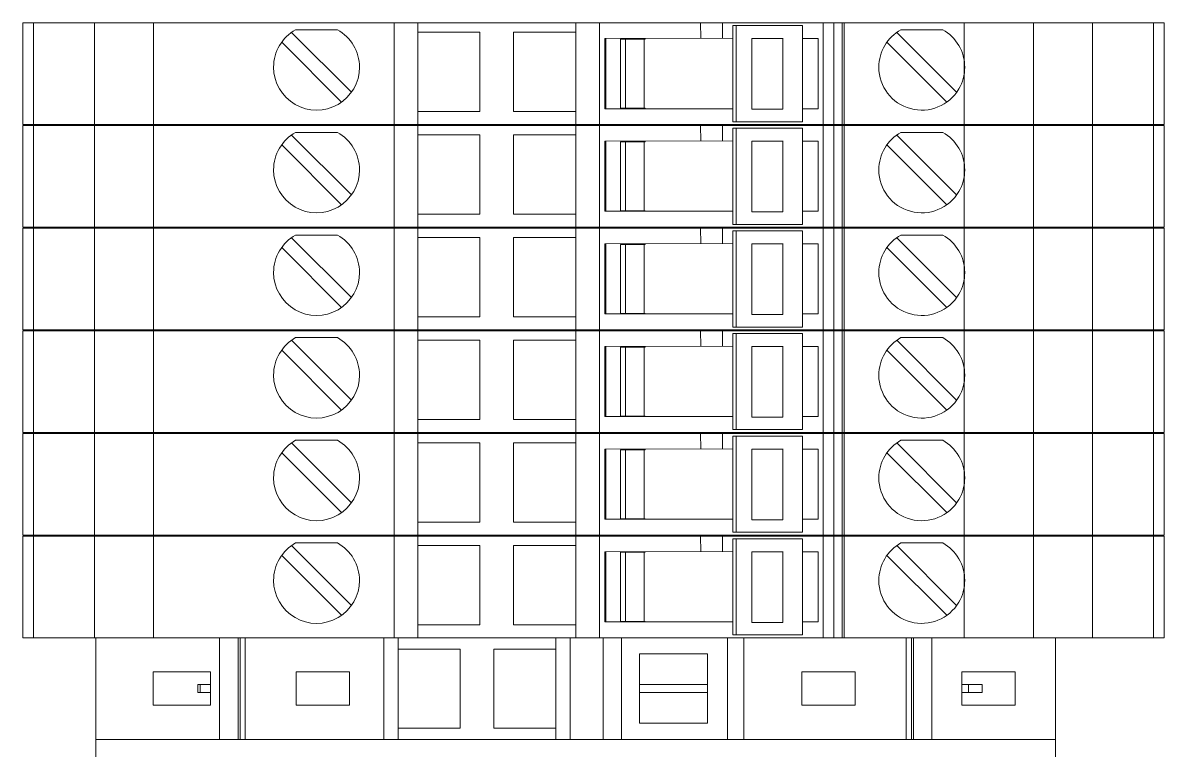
# Model space of a CAD drawing. Header units: millimetres. Extents: x 4962 to 7449, y 754 to 2938.
# Drawn here: x 6031.8 to 6089.6, y 2283 to 2319.9 of the extents above; entities that cross this region are included whole.
import ezdxf

# ---------------------------------------------------------------- set-up
doc = ezdxf.new("R2010")
doc.units = ezdxf.units.MM
doc.set_wipeout_variables(frame=1)
doc.layers.add('000-PI-Oprema', color=30, linetype='Continuous', lineweight=5)

msp = doc.modelspace()

# ---------------------------------------------------------------- linework, layer by layer
at = {"layer": '000-PI-Oprema', "color": 0, "linetype": 'ByBlock', "lineweight": 0}
for p, q in [((6031.771, 2319.86), (6050.571, 2319.86)), ((6031.771, 2314.71), (6031.771, 2319.86)), ((6032.318, 2319.86), (6032.318, 2314.71)), ((6035.395, 2314.71), (6035.395, 2319.86)), ((6038.395, 2314.71), (6038.395, 2319.86)), ((6050.571, 2319.86), (6051.771, 2319.86)), ((6050.571, 2314.71), (6050.571, 2319.86)), ((6059.771, 2319.86), (6051.771, 2319.86)), ((6051.771, 2319.86), (6051.771, 2319.86)), ((6051.771, 2314.71), (6051.771, 2319.86)), ((6059.771, 2319.86), (6060.971, 2319.86)), ((6059.771, 2319.86), (6059.771, 2319.86)), ((6059.771, 2319.86), (6059.771, 2314.71)), ((6060.971, 2319.86), (6066.096, 2319.86)), ((6060.971, 2319.86), (6060.971, 2314.71)), ((6065.571, 2319.86), (6065.571, 2319.86)), ((6067.192, 2319.86), (6066.096, 2319.86)), ((6066.096, 2319.86), (6066.096, 2319.86)), ((6066.096, 2319.86), (6066.099, 2319.079)), ((6067.196, 2319.86), (6067.192, 2319.86)), ((6067.196, 2319.86), (6089.571, 2319.86)), ((6067.196, 2319.86), (6067.196, 2319.86)), ((6067.196, 2319.083), (6067.196, 2319.86)), ((6067.73, 2319.72), (6067.888, 2319.72)), ((6067.73, 2319.72), (6067.73, 2319.035)), ((6067.888, 2319.72), (6067.888, 2314.85)), ((6067.888, 2319.72), (6071.259, 2319.72)), ((6070.621, 2319.86), (6070.621, 2319.86)), ((6071.259, 2314.85), (6071.259, 2319.72)), ((6071.259, 2319.72), (6071.259, 2319.72)), ((6072.302, 2314.71), (6072.302, 2319.86)), ((6072.844, 2319.86), (6072.844, 2314.71)), ((6073.271, 2319.86), (6073.271, 2319.86)), ((6073.271, 2319.86), (6073.271, 2314.71)), ((6073.371, 2314.71), (6073.371, 2319.86)), ((6079.447, 2314.71), (6079.447, 2319.86)), ((6082.947, 2314.71), (6082.947, 2319.86)), ((6085.947, 2314.71), (6085.947, 2319.86)), ((6089.024, 2319.86), (6089.024, 2314.71)), ((6089.571, 2314.71), (6089.571, 2319.86)), ((6045.376, 2319.375), (6048.412, 2316.34)), ((6045.588, 2319.51), (6045.588, 2319.51)), ((6047.705, 2319.51), (6045.588, 2319.51)), ((6047.705, 2319.51), (6047.705, 2319.51)), ((6051.771, 2319.385), (6051.771, 2319.385)), ((6054.921, 2319.385), (6051.771, 2319.385)), ((6054.921, 2315.36), (6054.921, 2319.385)), ((6054.921, 2319.385), (6054.921, 2319.385)), ((6056.621, 2319.385), (6056.621, 2315.36)), ((6056.621, 2319.385), (6056.621, 2319.385)), ((6059.771, 2319.385), (6056.621, 2319.385)), ((6059.771, 2319.385), (6059.771, 2319.385)), ((6061.246, 2319.06), (6067.73, 2319.085)), ((6061.246, 2319.06), (6061.246, 2319.06)), ((6061.246, 2315.51), (6061.246, 2319.06)), ((6061.296, 2319.06), (6061.296, 2315.51)), ((6062.046, 2319.035), (6062.296, 2319.035)), ((6062.046, 2319.035), (6062.046, 2319.035)), ((6062.046, 2315.535), (6062.046, 2319.035)), ((6062.296, 2315.51), (6062.296, 2319.06)), ((6062.296, 2319.035), (6063.296, 2319.035)), ((6063.233, 2315.535), (6063.233, 2319.035)), ((6063.296, 2319.06), (6063.296, 2319.035)), ((6067.73, 2319.035), (6067.73, 2315.535)), ((6068.685, 2319.06), (6070.252, 2319.06)), ((6068.685, 2319.06), (6068.685, 2315.535)), ((6070.252, 2315.485), (6070.252, 2319.085)), ((6071.259, 2319.06), (6072.046, 2319.06)), ((6072.046, 2319.06), (6072.046, 2319.06)), ((6072.046, 2315.51), (6072.046, 2319.06)), ((6076.026, 2319.375), (6076.026, 2319.375)), ((6076.026, 2319.375), (6079.062, 2316.34)), ((6076.238, 2319.51), (6076.238, 2319.51)), ((6076.238, 2319.51), (6078.355, 2319.51)), ((6078.355, 2319.51), (6078.355, 2319.51)), ((6047.917, 2315.845), (6044.881, 2318.88)), ((6050.571, 2318.91), (6050.571, 2316.31)), ((6050.571, 2318.91), (6050.571, 2318.91)), ((6073.371, 2316.31), (6073.371, 2318.91)), ((6073.371, 2318.91), (6073.371, 2318.91)), ((6075.531, 2318.88), (6075.531, 2318.88)), ((6078.567, 2315.845), (6075.531, 2318.88)), ((6050.571, 2316.31), (6050.571, 2316.31)), ((6073.371, 2316.31), (6073.371, 2316.31)), ((6079.062, 2316.34), (6079.062, 2316.34)), ((6061.246, 2315.51), (6067.73, 2315.51)), ((6061.246, 2315.51), (6061.246, 2315.51)), ((6062.046, 2315.535), (6062.046, 2315.535)), ((6062.046, 2315.535), (6062.296, 2315.535)), ((6062.296, 2315.535), (6063.296, 2315.535)), ((6063.296, 2315.535), (6063.296, 2315.51)), ((6067.73, 2314.85), (6067.73, 2315.535)), ((6068.685, 2315.535), (6068.685, 2315.485)), ((6068.843, 2315.485), (6068.685, 2315.485)), ((6070.252, 2315.485), (6068.843, 2315.485)), ((6071.259, 2315.51), (6072.046, 2315.51)), ((6072.046, 2315.51), (6072.046, 2315.51)), ((6078.567, 2315.845), (6078.567, 2315.845)), ((6051.771, 2315.36), (6051.771, 2315.36)), ((6051.771, 2315.36), (6054.921, 2315.36)), ((6054.921, 2315.36), (6054.921, 2315.36)), ((6056.621, 2315.36), (6059.771, 2315.36)), ((6056.621, 2315.36), (6056.621, 2315.36)), ((6059.771, 2315.36), (6059.771, 2315.36)), ((6031.771, 2314.71), (6032.454, 2314.71)), ((6031.771, 2314.71), (6050.571, 2314.71)), ((6031.771, 2314.66), (6050.571, 2314.66)), ((6031.771, 2309.51), (6031.771, 2314.66)), ((6032.318, 2314.66), (6032.318, 2309.51)), ((6035.395, 2309.51), (6035.395, 2314.66)), ((6038.395, 2309.51), (6038.395, 2314.66)), ((6050.571, 2314.71), (6051.771, 2314.71)), ((6050.571, 2314.66), (6051.771, 2314.66)), ((6050.571, 2309.51), (6050.571, 2314.66)), ((6051.771, 2314.71), (6051.771, 2314.71)), ((6059.771, 2314.71), (6051.771, 2314.71)), ((6059.771, 2314.66), (6051.771, 2314.66)), ((6051.771, 2314.66), (6051.771, 2314.66)), ((6051.771, 2309.51), (6051.771, 2314.66)), ((6059.771, 2314.71), (6059.771, 2314.71)), ((6059.771, 2314.71), (6060.971, 2314.71)), ((6059.771, 2314.66), (6060.971, 2314.66)), ((6059.771, 2314.66), (6059.771, 2314.66)), ((6059.771, 2314.66), (6059.771, 2309.51)), ((6060.971, 2314.71), (6079.171, 2314.71)), ((6060.971, 2314.66), (6066.096, 2314.66)), ((6060.971, 2314.66), (6060.971, 2309.51)), ((6065.571, 2314.71), (6065.571, 2314.71)), ((6065.571, 2314.66), (6065.571, 2314.66)), ((6067.192, 2314.66), (6066.096, 2314.66)), ((6066.096, 2314.66), (6066.096, 2314.66)), ((6066.096, 2314.66), (6066.099, 2313.879)), ((6067.196, 2314.66), (6067.192, 2314.66)), ((6067.196, 2314.66), (6089.571, 2314.66)), ((6067.196, 2314.66), (6067.196, 2314.66)), ((6067.196, 2313.883), (6067.196, 2314.66)), ((6067.73, 2314.85), (6067.888, 2314.85)), ((6067.73, 2314.52), (6067.888, 2314.52)), ((6067.73, 2314.52), (6067.73, 2313.835)), ((6067.888, 2314.85), (6071.259, 2314.85)), ((6067.888, 2314.52), (6067.888, 2309.65)), ((6067.888, 2314.52), (6071.259, 2314.52)), ((6070.621, 2314.71), (6070.621, 2314.71)), ((6070.621, 2314.66), (6070.621, 2314.66)), ((6071.259, 2314.85), (6071.259, 2314.85)), ((6071.259, 2309.65), (6071.259, 2314.52)), ((6071.259, 2314.52), (6071.259, 2314.52)), ((6072.302, 2309.51), (6072.302, 2314.66)), ((6072.844, 2314.66), (6072.844, 2309.51)), ((6073.271, 2314.71), (6073.271, 2314.71)), ((6073.271, 2314.66), (6073.271, 2314.66)), ((6073.271, 2314.66), (6073.271, 2309.51)), ((6073.371, 2309.51), (6073.371, 2314.66)), ((6089.571, 2314.71), (6079.171, 2314.71)), ((6079.447, 2309.51), (6079.447, 2314.66)), ((6082.947, 2309.51), (6082.947, 2314.66)), ((6085.947, 2309.51), (6085.947, 2314.66)), ((6089.024, 2314.66), (6089.024, 2309.51)), ((6089.571, 2309.51), (6089.571, 2314.66)), ((6045.376, 2314.175), (6048.412, 2311.14)), ((6045.588, 2314.31), (6045.588, 2314.31)), ((6047.705, 2314.31), (6045.588, 2314.31)), ((6047.705, 2314.31), (6047.705, 2314.31)), ((6051.771, 2314.185), (6051.771, 2314.185)), ((6054.921, 2314.185), (6051.771, 2314.185)), ((6054.921, 2310.16), (6054.921, 2314.185)), ((6054.921, 2314.185), (6054.921, 2314.185)), ((6056.621, 2314.185), (6056.621, 2310.16)), ((6056.621, 2314.185), (6056.621, 2314.185)), ((6059.771, 2314.185), (6056.621, 2314.185)), ((6059.771, 2314.185), (6059.771, 2314.185)), ((6061.246, 2313.86), (6067.73, 2313.885)), ((6061.246, 2313.86), (6061.246, 2313.86)), ((6061.246, 2310.31), (6061.246, 2313.86)), ((6061.296, 2313.86), (6061.296, 2310.31)), ((6062.046, 2313.835), (6062.296, 2313.835)), ((6062.046, 2313.835), (6062.046, 2313.835)), ((6062.046, 2310.335), (6062.046, 2313.835)), ((6062.296, 2310.31), (6062.296, 2313.86)), ((6062.296, 2313.835), (6063.296, 2313.835)), ((6063.233, 2310.335), (6063.233, 2313.835)), ((6063.296, 2313.86), (6063.296, 2313.835)), ((6067.73, 2313.835), (6067.73, 2310.335)), ((6068.685, 2313.86), (6070.252, 2313.86)), ((6068.685, 2313.86), (6068.685, 2310.335)), ((6070.252, 2310.285), (6070.252, 2313.885)), ((6071.259, 2313.86), (6072.046, 2313.86)), ((6072.046, 2313.86), (6072.046, 2313.86)), ((6072.046, 2310.31), (6072.046, 2313.86)), ((6076.026, 2314.175), (6076.026, 2314.175)), ((6076.026, 2314.175), (6079.062, 2311.14)), ((6076.238, 2314.31), (6076.238, 2314.31)), ((6076.238, 2314.31), (6078.355, 2314.31)), ((6078.355, 2314.31), (6078.355, 2314.31)), ((6047.917, 2310.645), (6044.881, 2313.68)), ((6050.571, 2313.71), (6050.571, 2311.11)), ((6050.571, 2313.71), (6050.571, 2313.71)), ((6073.371, 2311.11), (6073.371, 2313.71)), ((6073.371, 2313.71), (6073.371, 2313.71)), ((6075.531, 2313.68), (6075.531, 2313.68)), ((6078.567, 2310.645), (6075.531, 2313.68)), ((6050.571, 2311.11), (6050.571, 2311.11)), ((6073.371, 2311.11), (6073.371, 2311.11)), ((6079.062, 2311.14), (6079.062, 2311.14)), ((6061.246, 2310.31), (6067.73, 2310.31)), ((6061.246, 2310.31), (6061.246, 2310.31)), ((6062.046, 2310.335), (6062.046, 2310.335)), ((6062.046, 2310.335), (6062.296, 2310.335)), ((6062.296, 2310.335), (6063.296, 2310.335)), ((6063.296, 2310.335), (6063.296, 2310.31)), ((6067.73, 2309.65), (6067.73, 2310.335)), ((6068.685, 2310.335), (6068.685, 2310.285)), ((6068.843, 2310.285), (6068.685, 2310.285)), ((6070.252, 2310.285), (6068.843, 2310.285)), ((6071.259, 2310.31), (6072.046, 2310.31)), ((6072.046, 2310.31), (6072.046, 2310.31)), ((6078.567, 2310.645), (6078.567, 2310.645)), ((6051.771, 2310.16), (6051.771, 2310.16)), ((6051.771, 2310.16), (6054.921, 2310.16)), ((6054.921, 2310.16), (6054.921, 2310.16)), ((6056.621, 2310.16), (6059.771, 2310.16)), ((6056.621, 2310.16), (6056.621, 2310.16)), ((6059.771, 2310.16), (6059.771, 2310.16)), ((6031.771, 2309.51), (6032.454, 2309.51)), ((6031.771, 2309.51), (6050.571, 2309.51)), ((6031.771, 2309.46), (6050.571, 2309.46)), ((6031.771, 2304.31), (6031.771, 2309.46)), ((6032.318, 2309.46), (6032.318, 2304.31)), ((6035.395, 2304.31), (6035.395, 2309.46)), ((6038.395, 2304.31), (6038.395, 2309.46)), ((6045.588, 2309.11), (6045.588, 2309.11)), ((6047.705, 2309.11), (6045.588, 2309.11)), ((6047.705, 2309.11), (6047.705, 2309.11)), ((6050.571, 2309.51), (6051.771, 2309.51)), ((6050.571, 2309.46), (6051.771, 2309.46)), ((6050.571, 2304.31), (6050.571, 2309.46)), ((6051.771, 2309.51), (6051.771, 2309.51)), ((6059.771, 2309.51), (6051.771, 2309.51)), ((6059.771, 2309.46), (6051.771, 2309.46)), ((6051.771, 2309.46), (6051.771, 2309.46)), ((6051.771, 2304.31), (6051.771, 2309.46)), ((6059.771, 2309.51), (6059.771, 2309.51)), ((6059.771, 2309.51), (6060.971, 2309.51)), ((6059.771, 2309.46), (6060.971, 2309.46)), ((6059.771, 2309.46), (6059.771, 2309.46)), ((6059.771, 2309.46), (6059.771, 2304.31)), ((6060.971, 2309.51), (6079.171, 2309.51)), ((6060.971, 2309.46), (6066.096, 2309.46)), ((6060.971, 2309.46), (6060.971, 2304.31)), ((6065.571, 2309.51), (6065.571, 2309.51)), ((6065.571, 2309.46), (6065.571, 2309.46)), ((6067.192, 2309.46), (6066.096, 2309.46)), ((6066.096, 2309.46), (6066.096, 2309.46)), ((6066.096, 2309.46), (6066.099, 2308.679)), ((6067.196, 2309.46), (6067.192, 2309.46)), ((6067.196, 2309.46), (6089.571, 2309.46)), ((6067.196, 2309.46), (6067.196, 2309.46)), ((6067.196, 2308.683), (6067.196, 2309.46)), ((6067.73, 2309.65), (6067.888, 2309.65)), ((6067.73, 2309.32), (6067.888, 2309.32)), ((6067.73, 2309.32), (6067.73, 2308.635)), ((6067.888, 2309.65), (6071.259, 2309.65)), ((6067.888, 2309.32), (6067.888, 2304.45)), ((6067.888, 2309.32), (6071.259, 2309.32)), ((6070.621, 2309.51), (6070.621, 2309.51)), ((6070.621, 2309.46), (6070.621, 2309.46)), ((6071.259, 2309.65), (6071.259, 2309.65)), ((6071.259, 2304.45), (6071.259, 2309.32)), ((6071.259, 2309.32), (6071.259, 2309.32)), ((6072.302, 2304.31), (6072.302, 2309.46)), ((6072.844, 2309.46), (6072.844, 2304.31)), ((6073.271, 2309.51), (6073.271, 2309.51)), ((6073.271, 2309.46), (6073.271, 2309.46)), ((6073.271, 2309.46), (6073.271, 2304.31)), ((6073.371, 2304.31), (6073.371, 2309.46)), ((6076.238, 2309.11), (6076.238, 2309.11)), ((6076.238, 2309.11), (6078.355, 2309.11)), ((6078.355, 2309.11), (6078.355, 2309.11)), ((6089.571, 2309.51), (6079.171, 2309.51)), ((6079.447, 2304.31), (6079.447, 2309.46)), ((6082.947, 2304.31), (6082.947, 2309.46)), ((6085.947, 2304.31), (6085.947, 2309.46)), ((6089.024, 2309.46), (6089.024, 2304.31)), ((6089.571, 2304.31), (6089.571, 2309.46)), ((6045.376, 2308.975), (6048.412, 2305.94)), ((6051.771, 2308.985), (6051.771, 2308.985)), ((6054.921, 2308.985), (6051.771, 2308.985)), ((6054.921, 2304.96), (6054.921, 2308.985)), ((6054.921, 2308.985), (6054.921, 2308.985)), ((6056.621, 2308.985), (6056.621, 2304.96)), ((6056.621, 2308.985), (6056.621, 2308.985)), ((6059.771, 2308.985), (6056.621, 2308.985)), ((6059.771, 2308.985), (6059.771, 2308.985)), ((6061.246, 2308.66), (6067.73, 2308.685)), ((6061.246, 2308.66), (6061.246, 2308.66)), ((6061.246, 2305.11), (6061.246, 2308.66)), ((6061.296, 2308.66), (6061.296, 2305.11)), ((6062.046, 2308.635), (6062.296, 2308.635)), ((6062.046, 2308.635), (6062.046, 2308.635)), ((6062.046, 2305.135), (6062.046, 2308.635)), ((6062.296, 2305.11), (6062.296, 2308.66)), ((6062.296, 2308.635), (6063.296, 2308.635)), ((6063.233, 2305.135), (6063.233, 2308.635)), ((6063.296, 2308.66), (6063.296, 2308.635)), ((6067.73, 2308.635), (6067.73, 2305.135)), ((6068.685, 2308.66), (6070.252, 2308.66)), ((6068.685, 2308.66), (6068.685, 2305.135)), ((6070.252, 2305.085), (6070.252, 2308.685)), ((6071.259, 2308.66), (6072.046, 2308.66)), ((6072.046, 2308.66), (6072.046, 2308.66)), ((6072.046, 2305.11), (6072.046, 2308.66)), ((6076.026, 2308.975), (6076.026, 2308.975)), ((6076.026, 2308.975), (6079.062, 2305.94)), ((6047.917, 2305.445), (6044.881, 2308.48)), ((6050.571, 2308.51), (6050.571, 2305.91)), ((6050.571, 2308.51), (6050.571, 2308.51)), ((6073.371, 2305.91), (6073.371, 2308.51)), ((6073.371, 2308.51), (6073.371, 2308.51)), ((6075.531, 2308.48), (6075.531, 2308.48)), ((6078.567, 2305.445), (6075.531, 2308.48)), ((6050.571, 2305.91), (6050.571, 2305.91)), ((6073.371, 2305.91), (6073.371, 2305.91)), ((6079.062, 2305.94), (6079.062, 2305.94)), ((6061.246, 2305.11), (6067.73, 2305.11)), ((6061.246, 2305.11), (6061.246, 2305.11)), ((6062.046, 2305.135), (6062.046, 2305.135)), ((6062.046, 2305.135), (6062.296, 2305.135)), ((6062.296, 2305.135), (6063.296, 2305.135)), ((6063.296, 2305.135), (6063.296, 2305.11)), ((6067.73, 2304.45), (6067.73, 2305.135)), ((6068.685, 2305.135), (6068.685, 2305.085)), ((6068.843, 2305.085), (6068.685, 2305.085)), ((6070.252, 2305.085), (6068.843, 2305.085)), ((6071.259, 2305.11), (6072.046, 2305.11)), ((6072.046, 2305.11), (6072.046, 2305.11)), ((6078.567, 2305.445), (6078.567, 2305.445)), ((6051.771, 2304.96), (6051.771, 2304.96)), ((6051.771, 2304.96), (6054.921, 2304.96)), ((6054.921, 2304.96), (6054.921, 2304.96)), ((6056.621, 2304.96), (6059.771, 2304.96)), ((6056.621, 2304.96), (6056.621, 2304.96)), ((6059.771, 2304.96), (6059.771, 2304.96)), ((6031.771, 2304.31), (6032.454, 2304.31)), ((6031.771, 2304.31), (6050.571, 2304.31)), ((6031.771, 2304.26), (6050.571, 2304.26)), ((6031.771, 2299.11), (6031.771, 2304.26)), ((6032.318, 2304.26), (6032.318, 2299.11)), ((6035.395, 2299.11), (6035.395, 2304.26)), ((6038.395, 2299.11), (6038.395, 2304.26)), ((6045.588, 2303.91), (6045.588, 2303.91)), ((6047.705, 2303.91), (6045.588, 2303.91)), ((6047.705, 2303.91), (6047.705, 2303.91)), ((6050.571, 2304.31), (6051.771, 2304.31)), ((6050.571, 2304.26), (6051.771, 2304.26)), ((6050.571, 2299.11), (6050.571, 2304.26)), ((6051.771, 2304.31), (6051.771, 2304.31)), ((6059.771, 2304.31), (6051.771, 2304.31)), ((6059.771, 2304.26), (6051.771, 2304.26)), ((6051.771, 2304.26), (6051.771, 2304.26)), ((6051.771, 2299.11), (6051.771, 2304.26)), ((6059.771, 2304.31), (6059.771, 2304.31)), ((6059.771, 2304.31), (6060.971, 2304.31)), ((6059.771, 2304.26), (6060.971, 2304.26)), ((6059.771, 2304.26), (6059.771, 2304.26)), ((6059.771, 2304.26), (6059.771, 2299.11)), ((6060.971, 2304.31), (6079.171, 2304.31)), ((6060.971, 2304.26), (6066.096, 2304.26)), ((6060.971, 2304.26), (6060.971, 2299.11)), ((6065.571, 2304.31), (6065.571, 2304.31)), ((6065.571, 2304.26), (6065.571, 2304.26)), ((6067.192, 2304.26), (6066.096, 2304.26)), ((6066.096, 2304.26), (6066.096, 2304.26)), ((6066.096, 2304.26), (6066.099, 2303.479)), ((6067.196, 2304.26), (6067.192, 2304.26)), ((6067.196, 2304.26), (6089.571, 2304.26)), ((6067.196, 2304.26), (6067.196, 2304.26)), ((6067.196, 2303.483), (6067.196, 2304.26)), ((6067.73, 2304.45), (6067.888, 2304.45)), ((6067.73, 2304.12), (6067.888, 2304.12)), ((6067.73, 2304.12), (6067.73, 2303.435)), ((6067.888, 2304.45), (6071.259, 2304.45)), ((6067.888, 2304.12), (6067.888, 2299.25)), ((6067.888, 2304.12), (6071.259, 2304.12)), ((6070.621, 2304.31), (6070.621, 2304.31)), ((6070.621, 2304.26), (6070.621, 2304.26)), ((6071.259, 2304.45), (6071.259, 2304.45)), ((6071.259, 2299.25), (6071.259, 2304.12)), ((6071.259, 2304.12), (6071.259, 2304.12)), ((6072.302, 2299.11), (6072.302, 2304.26)), ((6072.844, 2304.26), (6072.844, 2299.11)), ((6073.271, 2304.31), (6073.271, 2304.31)), ((6073.271, 2304.26), (6073.271, 2304.26)), ((6073.271, 2304.26), (6073.271, 2299.11)), ((6073.371, 2299.11), (6073.371, 2304.26)), ((6076.238, 2303.91), (6076.238, 2303.91)), ((6076.238, 2303.91), (6078.355, 2303.91)), ((6078.355, 2303.91), (6078.355, 2303.91)), ((6089.571, 2304.31), (6079.171, 2304.31)), ((6079.447, 2299.11), (6079.447, 2304.26)), ((6082.947, 2299.11), (6082.947, 2304.26)), ((6085.947, 2299.11), (6085.947, 2304.26)), ((6089.024, 2304.26), (6089.024, 2299.11)), ((6089.571, 2299.11), (6089.571, 2304.26)), ((6045.376, 2303.775), (6048.412, 2300.74)), ((6051.771, 2303.785), (6051.771, 2303.785)), ((6054.921, 2303.785), (6051.771, 2303.785)), ((6054.921, 2299.76), (6054.921, 2303.785)), ((6054.921, 2303.785), (6054.921, 2303.785)), ((6056.621, 2303.785), (6056.621, 2299.76)), ((6056.621, 2303.785), (6056.621, 2303.785)), ((6059.771, 2303.785), (6056.621, 2303.785)), ((6059.771, 2303.785), (6059.771, 2303.785)), ((6061.246, 2303.46), (6067.73, 2303.485)), ((6061.246, 2303.46), (6061.246, 2303.46)), ((6061.246, 2299.91), (6061.246, 2303.46)), ((6061.296, 2303.46), (6061.296, 2299.91)), ((6062.046, 2303.435), (6062.296, 2303.435)), ((6062.046, 2303.435), (6062.046, 2303.435)), ((6062.046, 2299.935), (6062.046, 2303.435)), ((6062.296, 2299.91), (6062.296, 2303.46)), ((6062.296, 2303.435), (6063.296, 2303.435)), ((6063.233, 2299.935), (6063.233, 2303.435)), ((6063.296, 2303.46), (6063.296, 2303.435)), ((6067.73, 2303.435), (6067.73, 2299.935)), ((6068.685, 2303.46), (6070.252, 2303.46)), ((6068.685, 2303.46), (6068.685, 2299.935)), ((6070.252, 2299.885), (6070.252, 2303.485)), ((6071.259, 2303.46), (6072.046, 2303.46)), ((6072.046, 2303.46), (6072.046, 2303.46)), ((6072.046, 2299.91), (6072.046, 2303.46)), ((6076.026, 2303.775), (6076.026, 2303.775)), ((6076.026, 2303.775), (6079.062, 2300.74)), ((6047.917, 2300.245), (6044.881, 2303.28)), ((6050.571, 2303.31), (6050.571, 2300.71)), ((6050.571, 2303.31), (6050.571, 2303.31)), ((6073.371, 2300.71), (6073.371, 2303.31)), ((6073.371, 2303.31), (6073.371, 2303.31)), ((6075.531, 2303.28), (6075.531, 2303.28)), ((6078.567, 2300.245), (6075.531, 2303.28)), ((6050.571, 2300.71), (6050.571, 2300.71)), ((6073.371, 2300.71), (6073.371, 2300.71)), ((6079.062, 2300.74), (6079.062, 2300.74)), ((6061.246, 2299.91), (6067.73, 2299.91)), ((6061.246, 2299.91), (6061.246, 2299.91)), ((6062.046, 2299.935), (6062.046, 2299.935)), ((6062.046, 2299.935), (6062.296, 2299.935)), ((6062.296, 2299.935), (6063.296, 2299.935)), ((6063.296, 2299.935), (6063.296, 2299.91)), ((6067.73, 2299.25), (6067.73, 2299.935)), ((6068.685, 2299.935), (6068.685, 2299.885)), ((6068.843, 2299.885), (6068.685, 2299.885)), ((6070.252, 2299.885), (6068.843, 2299.885)), ((6071.259, 2299.91), (6072.046, 2299.91)), ((6072.046, 2299.91), (6072.046, 2299.91)), ((6078.567, 2300.245), (6078.567, 2300.245)), ((6051.771, 2299.76), (6051.771, 2299.76)), ((6051.771, 2299.76), (6054.921, 2299.76)), ((6054.921, 2299.76), (6054.921, 2299.76)), ((6056.621, 2299.76), (6059.771, 2299.76)), ((6056.621, 2299.76), (6056.621, 2299.76)), ((6059.771, 2299.76), (6059.771, 2299.76)), ((6031.771, 2299.11), (6032.454, 2299.11)), ((6031.771, 2299.11), (6050.571, 2299.11)), ((6031.771, 2299.06), (6050.571, 2299.06)), ((6031.771, 2293.91), (6031.771, 2299.06)), ((6032.318, 2299.06), (6032.318, 2293.91)), ((6035.395, 2293.91), (6035.395, 2299.06)), ((6038.395, 2293.91), (6038.395, 2299.06)), ((6045.588, 2298.71), (6045.588, 2298.71)), ((6047.705, 2298.71), (6045.588, 2298.71)), ((6047.705, 2298.71), (6047.705, 2298.71)), ((6050.571, 2299.11), (6051.771, 2299.11)), ((6050.571, 2299.06), (6051.771, 2299.06)), ((6050.571, 2293.91), (6050.571, 2299.06)), ((6051.771, 2299.11), (6051.771, 2299.11)), ((6059.771, 2299.11), (6051.771, 2299.11)), ((6059.771, 2299.06), (6051.771, 2299.06)), ((6051.771, 2299.06), (6051.771, 2299.06)), ((6051.771, 2293.91), (6051.771, 2299.06)), ((6059.771, 2299.11), (6059.771, 2299.11)), ((6059.771, 2299.11), (6060.971, 2299.11)), ((6059.771, 2299.06), (6060.971, 2299.06)), ((6059.771, 2299.06), (6059.771, 2299.06)), ((6059.771, 2299.06), (6059.771, 2293.91)), ((6060.971, 2299.11), (6079.171, 2299.11)), ((6060.971, 2299.06), (6066.096, 2299.06)), ((6060.971, 2299.06), (6060.971, 2293.91)), ((6065.571, 2299.11), (6065.571, 2299.11)), ((6065.571, 2299.06), (6065.571, 2299.06)), ((6067.192, 2299.06), (6066.096, 2299.06)), ((6066.096, 2299.06), (6066.096, 2299.06)), ((6066.096, 2299.06), (6066.099, 2298.279)), ((6067.196, 2299.06), (6067.192, 2299.06)), ((6067.196, 2299.06), (6089.571, 2299.06)), ((6067.196, 2299.06), (6067.196, 2299.06)), ((6067.196, 2298.283), (6067.196, 2299.06)), ((6067.73, 2299.25), (6067.888, 2299.25)), ((6067.73, 2298.92), (6067.888, 2298.92)), ((6067.73, 2298.92), (6067.73, 2298.235)), ((6067.888, 2299.25), (6071.259, 2299.25)), ((6067.888, 2298.92), (6067.888, 2294.05)), ((6067.888, 2298.92), (6071.259, 2298.92)), ((6070.621, 2299.11), (6070.621, 2299.11)), ((6070.621, 2299.06), (6070.621, 2299.06)), ((6071.259, 2299.25), (6071.259, 2299.25)), ((6071.259, 2294.05), (6071.259, 2298.92)), ((6071.259, 2298.92), (6071.259, 2298.92)), ((6072.302, 2293.91), (6072.302, 2299.06)), ((6072.844, 2299.06), (6072.844, 2293.91)), ((6073.271, 2299.11), (6073.271, 2299.11)), ((6073.271, 2299.06), (6073.271, 2299.06)), ((6073.271, 2299.06), (6073.271, 2293.91)), ((6073.371, 2293.91), (6073.371, 2299.06)), ((6076.238, 2298.71), (6076.238, 2298.71)), ((6076.238, 2298.71), (6078.355, 2298.71)), ((6078.355, 2298.71), (6078.355, 2298.71)), ((6089.571, 2299.11), (6079.171, 2299.11)), ((6079.447, 2293.91), (6079.447, 2299.06)), ((6082.947, 2293.91), (6082.947, 2299.06)), ((6085.947, 2293.91), (6085.947, 2299.06)), ((6089.024, 2299.06), (6089.024, 2293.91)), ((6089.571, 2293.91), (6089.571, 2299.06)), ((6045.376, 2298.575), (6048.412, 2295.54)), ((6051.771, 2298.585), (6051.771, 2298.585)), ((6054.921, 2298.585), (6051.771, 2298.585)), ((6054.921, 2294.56), (6054.921, 2298.585)), ((6054.921, 2298.585), (6054.921, 2298.585)), ((6056.621, 2298.585), (6056.621, 2294.56)), ((6056.621, 2298.585), (6056.621, 2298.585)), ((6059.771, 2298.585), (6056.621, 2298.585)), ((6059.771, 2298.585), (6059.771, 2298.585)), ((6061.246, 2298.26), (6067.73, 2298.285)), ((6061.246, 2298.26), (6061.246, 2298.26)), ((6061.246, 2294.71), (6061.246, 2298.26)), ((6061.296, 2298.26), (6061.296, 2294.71)), ((6062.046, 2298.235), (6062.296, 2298.235)), ((6062.046, 2298.235), (6062.046, 2298.235)), ((6062.046, 2294.735), (6062.046, 2298.235)), ((6062.296, 2294.71), (6062.296, 2298.26)), ((6062.296, 2298.235), (6063.296, 2298.235)), ((6063.233, 2294.735), (6063.233, 2298.235)), ((6063.296, 2298.26), (6063.296, 2298.235)), ((6067.73, 2298.235), (6067.73, 2294.735)), ((6068.685, 2298.26), (6070.252, 2298.26)), ((6068.685, 2298.26), (6068.685, 2294.735)), ((6070.252, 2294.685), (6070.252, 2298.285)), ((6071.259, 2298.26), (6072.046, 2298.26)), ((6072.046, 2298.26), (6072.046, 2298.26)), ((6072.046, 2294.71), (6072.046, 2298.26)), ((6076.026, 2298.575), (6076.026, 2298.575)), ((6076.026, 2298.575), (6079.062, 2295.54)), ((6047.917, 2295.045), (6044.881, 2298.08)), ((6050.571, 2298.11), (6050.571, 2295.51)), ((6050.571, 2298.11), (6050.571, 2298.11)), ((6073.371, 2295.51), (6073.371, 2298.11)), ((6073.371, 2298.11), (6073.371, 2298.11)), ((6075.531, 2298.08), (6075.531, 2298.08)), ((6078.567, 2295.045), (6075.531, 2298.08)), ((6050.571, 2295.51), (6050.571, 2295.51)), ((6073.371, 2295.51), (6073.371, 2295.51)), ((6079.062, 2295.54), (6079.062, 2295.54)), ((6061.246, 2294.71), (6067.73, 2294.71)), ((6061.246, 2294.71), (6061.246, 2294.71)), ((6062.046, 2294.735), (6062.046, 2294.735)), ((6062.046, 2294.735), (6062.296, 2294.735)), ((6062.296, 2294.735), (6063.296, 2294.735)), ((6063.296, 2294.735), (6063.296, 2294.71)), ((6067.73, 2294.05), (6067.73, 2294.735)), ((6068.685, 2294.735), (6068.685, 2294.685)), ((6068.843, 2294.685), (6068.685, 2294.685)), ((6070.252, 2294.685), (6068.843, 2294.685)), ((6071.259, 2294.71), (6072.046, 2294.71)), ((6072.046, 2294.71), (6072.046, 2294.71)), ((6078.567, 2295.045), (6078.567, 2295.045)), ((6051.771, 2294.56), (6051.771, 2294.56)), ((6051.771, 2294.56), (6054.921, 2294.56)), ((6054.921, 2294.56), (6054.921, 2294.56)), ((6056.621, 2294.56), (6059.771, 2294.56)), ((6056.621, 2294.56), (6056.621, 2294.56)), ((6059.771, 2294.56), (6059.771, 2294.56)), ((6031.771, 2293.91), (6032.454, 2293.91)), ((6031.771, 2293.91), (6050.571, 2293.91)), ((6031.771, 2293.86), (6050.571, 2293.86)), ((6031.771, 2288.71), (6031.771, 2293.86)), ((6032.318, 2293.86), (6032.318, 2288.71)), ((6045.588, 2293.51), (6045.588, 2293.51)), ((6047.705, 2293.51), (6045.588, 2293.51)), ((6047.705, 2293.51), (6047.705, 2293.51)), ((6050.571, 2293.91), (6051.771, 2293.91)), ((6050.571, 2293.86), (6051.771, 2293.86)), ((6051.771, 2293.91), (6051.771, 2293.91)), ((6059.771, 2293.91), (6051.771, 2293.91)), ((6059.771, 2293.86), (6051.771, 2293.86)), ((6051.771, 2293.86), (6051.771, 2293.86)), ((6059.771, 2293.91), (6059.771, 2293.91)), ((6059.771, 2293.91), (6060.971, 2293.91)), ((6059.771, 2293.86), (6060.971, 2293.86)), ((6059.771, 2293.86), (6059.771, 2293.86)), ((6060.971, 2293.91), (6079.171, 2293.91)), ((6060.971, 2293.86), (6066.096, 2293.86)), ((6065.571, 2293.91), (6065.571, 2293.91)), ((6065.571, 2293.86), (6065.571, 2293.86)), ((6067.192, 2293.86), (6066.096, 2293.86)), ((6066.096, 2293.86), (6066.096, 2293.86)), ((6066.096, 2293.86), (6066.099, 2293.079)), ((6067.196, 2293.86), (6067.192, 2293.86)), ((6067.196, 2293.86), (6089.571, 2293.86)), ((6067.196, 2293.86), (6067.196, 2293.86)), ((6067.196, 2293.083), (6067.196, 2293.86)), ((6067.73, 2294.05), (6067.888, 2294.05)), ((6067.73, 2293.72), (6067.888, 2293.72)), ((6067.73, 2293.72), (6067.73, 2293.035)), ((6067.888, 2294.05), (6071.259, 2294.05)), ((6067.888, 2293.72), (6071.259, 2293.72)), ((6070.621, 2293.91), (6070.621, 2293.91)), ((6070.621, 2293.86), (6070.621, 2293.86)), ((6071.259, 2294.05), (6071.259, 2294.05)), ((6071.259, 2293.72), (6071.259, 2293.72)), ((6073.271, 2293.91), (6073.271, 2293.91)), ((6073.271, 2293.86), (6073.271, 2293.86)), ((6076.238, 2293.51), (6076.238, 2293.51)), ((6076.238, 2293.51), (6078.355, 2293.51)), ((6078.355, 2293.51), (6078.355, 2293.51)), ((6089.571, 2293.91), (6079.171, 2293.91)), ((6085.947, 2288.71), (6085.947, 2293.86)), ((6089.024, 2293.86), (6089.024, 2288.71)), ((6089.571, 2288.71), (6089.571, 2293.86)), ((6045.376, 2293.375), (6048.412, 2290.34)), ((6051.771, 2293.385), (6051.771, 2293.385)), ((6054.921, 2293.385), (6051.771, 2293.385)), ((6054.921, 2289.36), (6054.921, 2293.385)), ((6054.921, 2293.385), (6054.921, 2293.385)), ((6056.621, 2293.385), (6056.621, 2289.36)), ((6056.621, 2293.385), (6056.621, 2293.385)), ((6059.771, 2293.385), (6056.621, 2293.385)), ((6059.771, 2293.385), (6059.771, 2293.385)), ((6061.246, 2293.06), (6067.73, 2293.085)), ((6061.246, 2293.06), (6061.246, 2293.06)), ((6061.246, 2289.51), (6061.246, 2293.06)), ((6061.296, 2293.06), (6061.296, 2289.51)), ((6062.046, 2293.035), (6062.296, 2293.035)), ((6062.046, 2293.035), (6062.046, 2293.035)), ((6062.046, 2289.535), (6062.046, 2293.035)), ((6062.296, 2289.51), (6062.296, 2293.06)), ((6062.296, 2293.035), (6063.296, 2293.035)), ((6063.233, 2289.535), (6063.233, 2293.035)), ((6063.296, 2293.06), (6063.296, 2293.035)), ((6067.73, 2293.035), (6067.73, 2289.535)), ((6068.685, 2293.06), (6070.252, 2293.06)), ((6068.685, 2293.06), (6068.685, 2289.535)), ((6070.252, 2289.485), (6070.252, 2293.085)), ((6071.259, 2293.06), (6072.046, 2293.06)), ((6072.046, 2293.06), (6072.046, 2293.06)), ((6072.046, 2289.51), (6072.046, 2293.06)), ((6076.026, 2293.375), (6076.026, 2293.375)), ((6076.026, 2293.375), (6079.062, 2290.34)), ((6047.917, 2289.845), (6044.881, 2292.88)), ((6050.571, 2292.91), (6050.571, 2290.31)), ((6050.571, 2292.91), (6050.571, 2292.91)), ((6073.371, 2290.31), (6073.371, 2292.91)), ((6073.371, 2292.91), (6073.371, 2292.91)), ((6075.531, 2292.88), (6075.531, 2292.88)), ((6078.567, 2289.845), (6075.531, 2292.88)), ((6050.571, 2290.31), (6050.571, 2290.31)), ((6073.371, 2290.31), (6073.371, 2290.31)), ((6079.062, 2290.34), (6079.062, 2290.34)), ((6061.246, 2289.51), (6067.73, 2289.51)), ((6061.246, 2289.51), (6061.246, 2289.51)), ((6062.046, 2289.535), (6062.046, 2289.535)), ((6062.046, 2289.535), (6062.296, 2289.535)), ((6062.296, 2289.535), (6063.296, 2289.535)), ((6063.296, 2289.535), (6063.296, 2289.51)), ((6068.685, 2289.535), (6068.685, 2289.485)), ((6068.843, 2289.485), (6068.685, 2289.485)), ((6070.252, 2289.485), (6068.843, 2289.485)), ((6071.259, 2289.51), (6072.046, 2289.51)), ((6072.046, 2289.51), (6072.046, 2289.51)), ((6078.567, 2289.845), (6078.567, 2289.845)), ((6051.771, 2289.36), (6051.771, 2289.36)), ((6051.771, 2289.36), (6054.921, 2289.36)), ((6054.921, 2289.36), (6054.921, 2289.36)), ((6056.621, 2289.36), (6059.771, 2289.36)), ((6056.621, 2289.36), (6056.621, 2289.36)), ((6059.771, 2289.36), (6059.771, 2289.36)), ((6031.771, 2288.71), (6032.454, 2288.71))]:
    msp.add_line(p, q, dxfattribs=at)
for centre, start, end in [((6046.646, 2317.61), 119.12459, 179.99998), ((6046.646, 2317.61), 0.00002, 60.87541), ((6077.296, 2317.61), 119.12459, 179.99998), ((6077.296, 2317.61), 30.45032, 60.87541), ((6046.646, 2317.61), 179.99998, 0.00002), ((6077.296, 2317.61), 179.99998, 329.54972), ((6046.646, 2312.41), 119.12459, 179.99998), ((6046.646, 2312.41), 0.00002, 60.87541), ((6077.296, 2312.41), 119.12459, 179.99998), ((6077.296, 2312.41), 30.45032, 60.87541), ((6046.646, 2312.41), 179.99998, 0.00002), ((6077.296, 2312.41), 179.99998, 329.54972), ((6046.646, 2307.21), 119.12459, 179.99998), ((6046.646, 2307.21), 0.00002, 60.87541), ((6077.296, 2307.21), 119.12459, 179.99998), ((6077.296, 2307.21), 30.45032, 60.87541), ((6046.646, 2307.21), 179.99998, 0.00002), ((6077.296, 2307.21), 179.99998, 329.54972), ((6046.646, 2302.01), 119.12459, 179.99998), ((6046.646, 2302.01), 0.00002, 60.87541), ((6077.296, 2302.01), 119.12459, 179.99998), ((6077.296, 2302.01), 30.45032, 60.87541), ((6046.646, 2302.01), 179.99998, 0.00002), ((6077.296, 2302.01), 179.99998, 329.54972), ((6046.646, 2296.81), 119.12459, 179.99998), ((6046.646, 2296.81), 0.00002, 60.87541), ((6077.296, 2296.81), 119.12459, 179.99998), ((6077.296, 2296.81), 30.45032, 60.87541), ((6046.646, 2296.81), 179.99998, 0.00002), ((6077.296, 2296.81), 179.99998, 329.54972), ((6046.646, 2291.61), 119.12459, 179.99998), ((6046.646, 2291.61), 0.00002, 60.87541), ((6077.296, 2291.61), 119.12459, 179.99998), ((6077.296, 2291.61), 30.45032, 60.87541), ((6046.646, 2291.61), 179.99998, 0.00002), ((6077.296, 2291.61), 179.99998, 329.54972)]:
    msp.add_arc(centre, 2.175, start, end, dxfattribs=at)
at = {"layer": '000-PI-Oprema', "color": 0, "linetype": 'ByBlock', "lineweight": 0, "extrusion": (0, 0, -1)}
for centre, start_param, end_param in [((6077.296, 2317.61), -2.102255, -1.570796), ((6077.296, 2317.61), -1.570796, -1.039338), ((6077.296, 2312.41), -2.102255, -1.570796), ((6077.296, 2312.41), -1.570796, -1.039338), ((6077.296, 2307.21), -2.102255, -1.570796), ((6077.296, 2307.21), -1.570796, -1.039338), ((6077.296, 2302.01), -2.102255, -1.570796), ((6077.296, 2302.01), -1.570796, -1.039338), ((6077.296, 2296.81), -2.102255, -1.570796), ((6077.296, 2296.81), -1.570796, -1.039338), ((6077.296, 2291.61), -2.102255, -1.570796), ((6077.296, 2291.61), -1.570796, -1.039338)]:
    msp.add_ellipse(centre, major_axis=(0, -2.175), ratio=1, start_param=start_param, end_param=end_param, dxfattribs=at)

# ---------------------------------------------------------------- wipeouts: each hides what was drawn before it
at = {"color": 7}
msp.add_wipeout([(6035.471, 2281.36), (6084.071, 2281.36), (6084.071, 2288.71), (6035.471, 2288.71)], dxfattribs=at).dxf.layer = '000-PI-Oprema'

# ---------------------------------------------------------------- next in the draw order: linework, layer by layer
at = {"layer": '000-PI-Oprema', "color": 0, "linetype": 'ByBlock', "lineweight": 0}
for p, q in [((6035.395, 2288.71), (6035.395, 2293.86)), ((6038.395, 2288.71), (6038.395, 2293.86)), ((6050.571, 2288.71), (6050.571, 2293.86)), ((6051.771, 2288.71), (6051.771, 2293.86)), ((6059.771, 2293.86), (6059.771, 2288.71)), ((6060.971, 2293.86), (6060.971, 2288.71)), ((6067.888, 2293.72), (6067.888, 2288.85)), ((6071.259, 2288.85), (6071.259, 2293.72)), ((6072.302, 2288.71), (6072.302, 2293.86)), ((6072.844, 2293.86), (6072.844, 2288.71)), ((6073.271, 2293.86), (6073.271, 2288.71)), ((6073.371, 2288.71), (6073.371, 2293.86)), ((6079.447, 2288.71), (6079.447, 2293.86)), ((6082.947, 2288.71), (6082.947, 2293.86)), ((6067.73, 2288.85), (6067.73, 2289.535)), ((6031.771, 2288.71), (6050.571, 2288.71)), ((6050.571, 2288.71), (6051.771, 2288.71)), ((6051.771, 2288.71), (6051.771, 2288.71)), ((6059.771, 2288.71), (6051.771, 2288.71)), ((6059.771, 2288.71), (6059.771, 2288.71)), ((6059.771, 2288.71), (6060.971, 2288.71)), ((6060.971, 2288.71), (6079.171, 2288.71)), ((6065.571, 2288.71), (6065.571, 2288.71)), ((6067.73, 2288.85), (6067.888, 2288.85)), ((6067.888, 2288.85), (6071.259, 2288.85)), ((6070.621, 2288.71), (6070.621, 2288.71)), ((6071.259, 2288.85), (6071.259, 2288.85)), ((6073.271, 2288.71), (6073.271, 2288.71)), ((6089.571, 2288.71), (6079.171, 2288.71))]:
    msp.add_line(p, q, dxfattribs=at)
at = {"layer": '000-PI-Oprema', "color": 7}
for p, q in [((6035.471, 2281.36), (6035.471, 2288.71)), ((6041.737, 2288.71), (6041.737, 2283.56)), ((6042.673, 2288.71), (6042.673, 2283.56)), ((6042.774, 2283.56), (6042.774, 2288.71)), ((6043.032, 2283.56), (6043.032, 2288.71)), ((6050.053, 2288.71), (6050.053, 2283.56)), ((6050.771, 2288.71), (6050.771, 2288.135)), ((6058.771, 2288.135), (6058.771, 2288.71)), ((6059.49, 2288.71), (6059.49, 2283.56)), ((6061.162, 2283.56), (6061.162, 2288.71)), ((6062.087, 2283.56), (6062.087, 2288.71)), ((6067.461, 2283.56), (6067.461, 2288.71)), ((6068.281, 2288.71), (6068.281, 2283.56)), ((6076.511, 2283.56), (6076.511, 2288.71)), ((6076.769, 2288.71), (6076.769, 2283.56)), ((6076.869, 2288.71), (6076.869, 2283.56)), ((6077.806, 2288.71), (6077.806, 2283.56)), ((6084.071, 2288.71), (6084.071, 2281.36)), ((6050.771, 2288.135), (6050.771, 2284.135)), ((6053.921, 2288.135), (6050.771, 2288.135)), ((6053.921, 2284.135), (6053.921, 2288.135)), ((6055.621, 2288.135), (6055.621, 2284.135)), ((6058.771, 2288.135), (6055.621, 2288.135)), ((6058.771, 2284.135), (6058.771, 2288.135)), ((6066.446, 2287.885), (6062.996, 2287.885)), ((6062.996, 2287.885), (6062.996, 2286.335)), ((6066.446, 2286.335), (6066.446, 2287.885)), ((6038.371, 2286.985), (6038.371, 2285.285)), ((6041.271, 2286.985), (6038.371, 2286.985)), ((6041.271, 2286.335), (6041.271, 2286.985)), ((6045.621, 2286.985), (6045.621, 2285.285)), ((6048.321, 2286.985), (6045.621, 2286.985)), ((6048.321, 2285.285), (6048.321, 2286.985)), ((6071.221, 2286.985), (6071.221, 2285.285)), ((6073.921, 2286.985), (6071.221, 2286.985)), ((6073.921, 2285.285), (6073.921, 2286.985)), ((6082.021, 2286.985), (6079.321, 2286.985)), ((6079.321, 2286.985), (6079.321, 2286.335)), ((6082.021, 2285.285), (6082.021, 2286.985)), ((6040.757, 2286.335), (6040.626, 2286.335)), ((6040.626, 2286.335), (6040.626, 2285.935)), ((6040.757, 2286.335), (6041.271, 2286.335)), ((6040.757, 2285.935), (6040.757, 2286.335)), ((6041.271, 2285.935), (6041.271, 2286.335)), ((6062.996, 2286.335), (6066.446, 2286.335)), ((6062.996, 2286.335), (6062.996, 2285.935)), ((6066.446, 2285.935), (6066.446, 2286.335)), ((6079.321, 2286.335), (6079.657, 2286.335)), ((6079.321, 2286.335), (6079.321, 2285.935)), ((6080.357, 2286.335), (6079.657, 2286.335)), ((6079.657, 2285.935), (6079.657, 2286.335)), ((6080.357, 2285.935), (6080.357, 2286.335)), ((6040.757, 2285.935), (6040.626, 2285.935)), ((6040.757, 2285.935), (6041.271, 2285.935)), ((6041.271, 2285.285), (6041.271, 2285.935)), ((6062.996, 2285.935), (6066.446, 2285.935)), ((6062.996, 2285.935), (6062.996, 2284.385)), ((6066.446, 2284.385), (6066.446, 2285.935)), ((6079.321, 2285.935), (6079.321, 2285.285)), ((6079.321, 2285.935), (6079.657, 2285.935)), ((6080.357, 2285.935), (6079.657, 2285.935)), ((6038.371, 2285.285), (6041.271, 2285.285)), ((6045.621, 2285.285), (6048.321, 2285.285)), ((6071.221, 2285.285), (6073.921, 2285.285)), ((6079.321, 2285.285), (6082.021, 2285.285)), ((6062.996, 2284.385), (6066.446, 2284.385)), ((6050.771, 2284.135), (6050.771, 2283.56)), ((6050.771, 2284.135), (6053.921, 2284.135)), ((6055.621, 2284.135), (6058.771, 2284.135)), ((6058.771, 2283.56), (6058.771, 2284.135)), ((6041.737, 2283.56), (6035.471, 2283.56)), ((6042.673, 2283.56), (6041.737, 2283.56)), ((6042.774, 2283.56), (6042.673, 2283.56)), ((6043.032, 2283.56), (6042.774, 2283.56)), ((6050.053, 2283.56), (6043.032, 2283.56)), ((6050.053, 2283.56), (6050.771, 2283.56)), ((6050.771, 2283.56), (6058.771, 2283.56)), ((6058.771, 2283.56), (6059.49, 2283.56)), ((6059.49, 2283.56), (6061.162, 2283.56)), ((6062.087, 2283.56), (6061.162, 2283.56)), ((6067.461, 2283.56), (6062.087, 2283.56)), ((6068.281, 2283.56), (6067.461, 2283.56)), ((6068.281, 2283.56), (6076.511, 2283.56)), ((6076.511, 2283.56), (6076.769, 2283.56)), ((6076.769, 2283.56), (6076.869, 2283.56)), ((6077.806, 2283.56), (6076.869, 2283.56)), ((6077.806, 2283.56), (6084.071, 2283.56))]:
    msp.add_line(p, q, dxfattribs=at)
at = {"layer": '000-PI-Oprema', "color": 7, "ltscale": 0.25}
msp.add_line((6035.471, 2288.71), (6084.071, 2288.71), dxfattribs=at)

doc.saveas('drawing.dxf')
